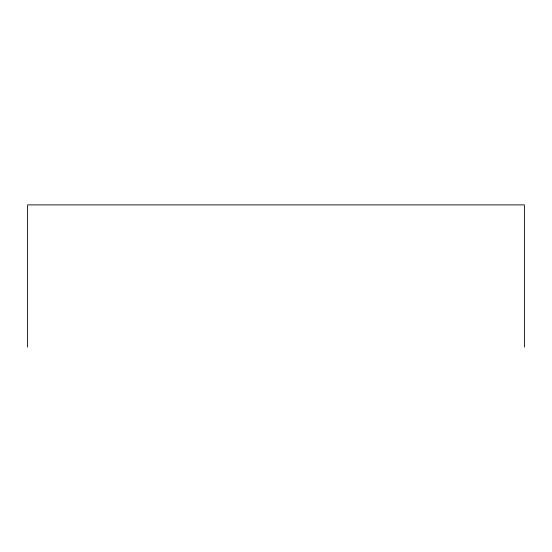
<?xml version="1.0" encoding="UTF-8"?>
<svg xmlns="http://www.w3.org/2000/svg" width="552" height="552" viewBox="0 0 552 552"><rect width="100%" height="100%" fill="white"/><g stroke="black" fill="none" stroke-linecap="round" stroke-linejoin="round"><path stroke-width="0.83" d="M524.4 347.104L524.4 204.895L27.6 204.895L27.6 347.104"/></g></svg>
